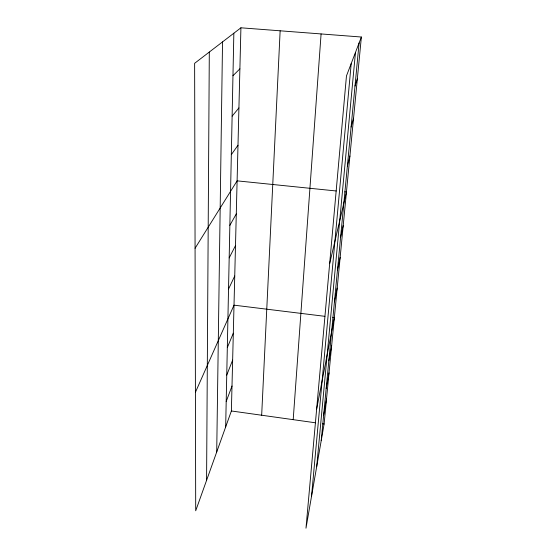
<?xml version="1.0" encoding="UTF-8"?>
<svg xmlns="http://www.w3.org/2000/svg" width="556" height="556" viewBox="0 0 556 556"><rect width="100%" height="100%" fill="white"/><g stroke="black" fill="none" stroke-linecap="round" stroke-linejoin="round"><path stroke-width="0.83" d="M206.582 480.342L209.306 52.049M216.715 451.986L222.532 41.902M225.666 426.966L233.847 33.221M240.915 27.8L194.628 63.308L195.705 510.762L231.379 410.974L240.915 27.8L361.372 37.023L324.113 424.006L305.981 528.2L346.464 75.929L361.372 37.023M261.667 415.228L280.141 30.802M293.2 419.662L321.09 33.937M311.52 496.376L351.211 63.544M316.677 466.755L355.472 52.424M321.215 440.665L359.106 42.93M323.648 415.103L326.532 398.916M326.184 388.505L329.041 372.84M328.825 360.802L331.654 345.721M316.642 409.056L334.371 317.49L332.655 317.281M334.441 301.818L337.2 288.084M337.443 270.369L340.154 257.428M340.571 237.509L343.233 225.437M329.659 263.627L346.451 192.015L344.755 191.841M347.382 166.008L349.919 155.993M351.1 127.032L353.553 118.24M354.999 86.055L357.369 78.632M226.195 401.543L232.005 386.024M226.744 375.112L232.644 360.114M227.314 347.597L233.318 333.176M195.42 392.3L234.013 305.161L324.926 316.329M228.53 289.078L234.736 275.998M229.176 257.914L235.494 245.613M229.85 225.368L236.286 213.928M195.073 248.268L237.106 180.853L336.262 190.979M231.324 154.651L237.989 145.234M232.123 116.155L238.92 107.933M232.964 75.727L239.893 68.833M231.379 410.974L315.53 422.796M322.397 423.762L324.113 424.006"/></g></svg>
